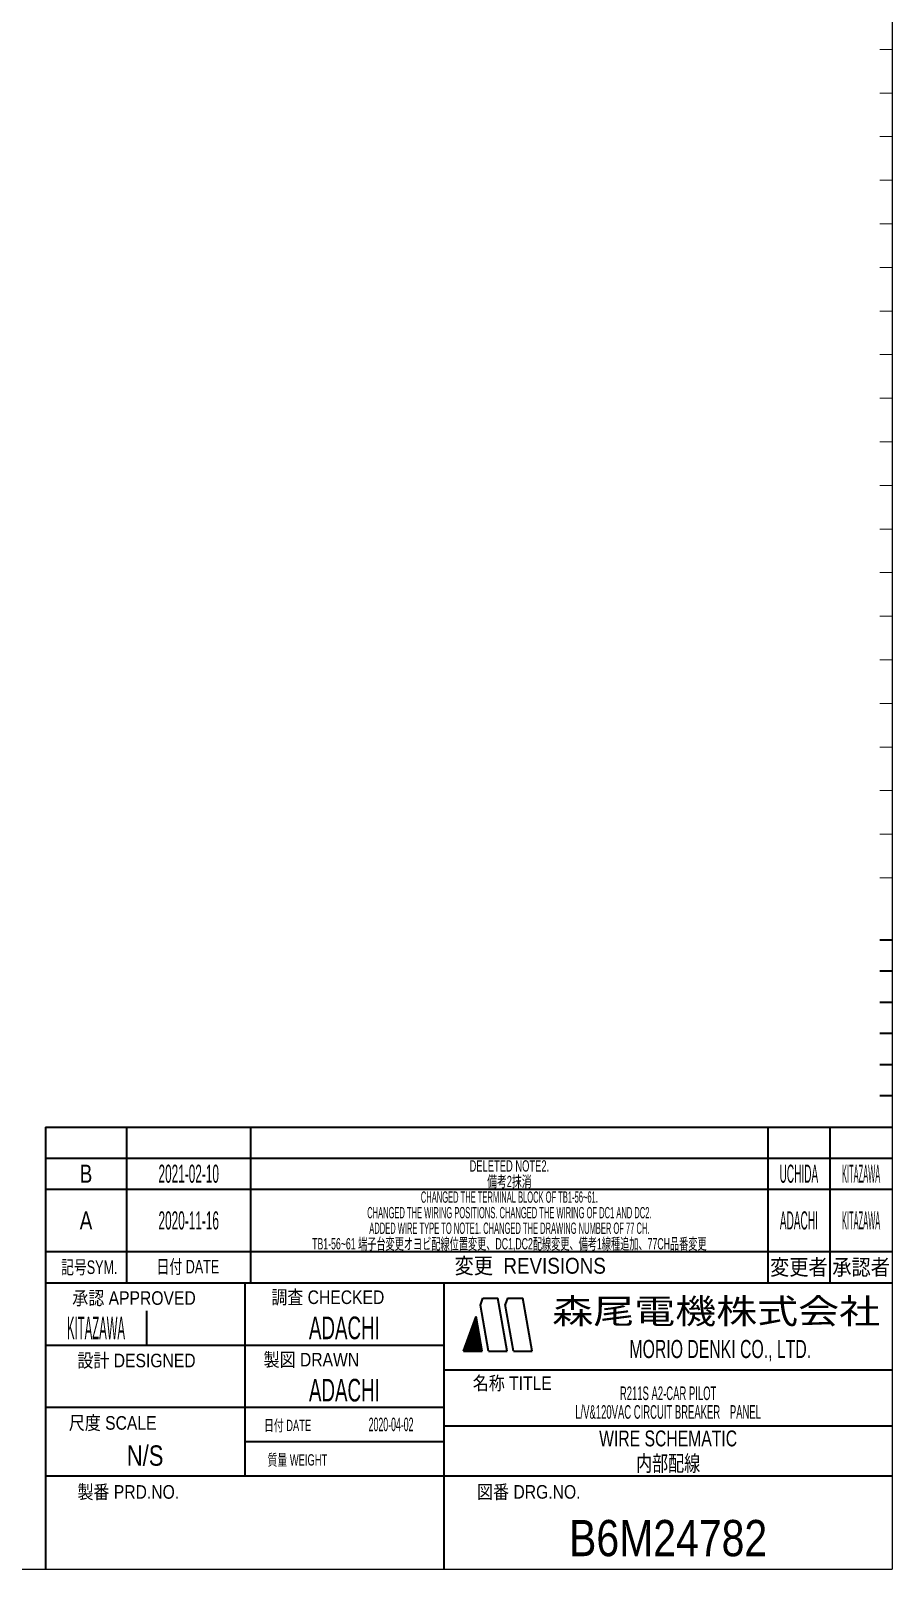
# Model space of a CAD drawing. Header units: millimetres. Extents: x 10 to 832, y 7 to 590.
# Drawn here: x 693.1 to 831.5, y 15 to 262 of the extents above; entities that cross this region are included whole.
import ezdxf
from ezdxf.enums import TextEntityAlignment as Align

# ---------------------------------------------------------------- set-up
doc = ezdxf.new("R2010")
doc.units = ezdxf.units.MM
doc.layers.add('図面枠B6M', color=7, linetype='Continuous')
doc.styles.add('HG丸ｺﾞｼｯｸM-PRO', font='')
doc.styles.get('HG丸ｺﾞｼｯｸM-PRO').set_extended_font_data('HG丸ｺﾞｼｯｸM-PRO')

# ---------------------------------------------------------------- blocks, each defined once
blk = doc.blocks.new('BLKF023')
at = {"layer": '図面枠B6M', "color": 2, "linetype": 'Continuous', "lineweight": 25}
for p in [(831.5, 584), (9.5, 15)]:
    blk.add_line(p, (831.5, 15), dxfattribs=at)
at = {"layer": '図面枠B6M', "color": 4, "linetype": 'Continuous', "lineweight": 13}
for p, q in [((829.5, 259), (831.5, 259)), ((829.5, 252), (831.5, 252)), ((829.5, 245), (831.5, 245)), ((829.5, 238), (831.5, 238)), ((829.5, 231), (831.5, 231)), ((829.5, 224), (831.5, 224)), ((829.5, 217), (831.5, 217)), ((829.5, 210), (831.5, 210)), ((829.5, 203), (831.5, 203)), ((829.5, 196), (831.5, 196)), ((829.5, 189), (831.5, 189)), ((829.5, 182), (831.5, 182)), ((829.5, 175), (831.5, 175)), ((829.5, 168), (831.5, 168)), ((829.5, 161), (831.5, 161)), ((829.5, 154), (831.5, 154)), ((829.5, 147), (831.5, 147)), ((829.5, 140), (831.5, 140)), ((829.5, 133), (831.5, 133)), ((829.5, 126), (831.5, 126))]:
    blk.add_line(p, q, dxfattribs=at)
at = {"layer": '図面枠B6M', "color": 3, "linetype": 'Continuous', "lineweight": 35}
for p, q in [((831.5, 116), (829.5, 116)), ((831.5, 111), (829.5, 111)), ((831.5, 106), (829.5, 106)), ((831.5, 101), (829.5, 101)), ((831.5, 96), (829.5, 96)), ((831.5, 91), (829.5, 91)), ((695.5, 86), (831.5, 86)), ((695.5, 86), (695.5, 15)), ((708.5, 86), (708.5, 61)), ((728.5, 61), (728.5, 86)), ((811.5, 86), (811.5, 61)), ((821.5, 86), (821.5, 61)), ((695.5, 81), (831.5, 81)), ((695.5, 76), (831.5, 76)), ((695.5, 66), (831.5, 66)), ((695.5, 61), (831.5, 61)), ((727.5, 61), (727.5, 30)), ((759.5, 61), (759.5, 15)), ((765.34, 57.4), (765.73, 58.5)), ((766.64, 50), (765.34, 57.4)), ((765.73, 58.5), (768.14, 58.5)), ((769.64, 50), (768.14, 58.5)), ((769.68, 58.5), (769.32, 57.51)), ((770.64, 50), (769.32, 57.51)), ((769.68, 58.5), (772.14, 58.5)), ((773.64, 50), (772.14, 58.5)), ((711.73, 56.5), (711.73, 51)), ((762.64, 50), (764.66, 55.55)), ((763.93, 53.53), (764.85, 54.46)), ((764.01, 53.75), (764.83, 54.58)), ((764.09, 53.97), (764.81, 54.7)), ((764.17, 54.19), (764.79, 54.82)), ((764.25, 54.42), (764.77, 54.94)), ((764.33, 54.64), (764.75, 55.06)), ((764.41, 54.86), (764.73, 55.18)), ((764.49, 55.08), (764.71, 55.3)), ((764.57, 55.31), (764.68, 55.42)), ((764.65, 55.53), (764.66, 55.54)), ((765.64, 50), (764.66, 55.55)), ((762.66, 50), (765.19, 52.53)), ((762.71, 50.19), (765.17, 52.65)), ((762.79, 50.41), (765.15, 52.77)), ((762.8, 50), (765.21, 52.41)), ((762.87, 50.64), (765.13, 52.89)), ((762.94, 50), (765.24, 52.29)), ((762.95, 50.86), (765.11, 53.01)), ((763.04, 51.08), (765.09, 53.13)), ((763.08, 50), (765.26, 52.17)), ((763.12, 51.3), (765.07, 53.25)), ((763.2, 51.53), (765.05, 53.37)), ((763.22, 50), (765.28, 52.05)), ((763.28, 51.75), (765.02, 53.49)), ((763.36, 51.97), (765, 53.61)), ((763.36, 50), (765.3, 51.93)), ((763.44, 52.19), (764.98, 53.73)), ((763.52, 52.42), (764.96, 53.86)), ((763.6, 52.64), (764.94, 53.98)), ((763.68, 52.86), (764.92, 54.1)), ((763.76, 53.08), (764.9, 54.22)), ((763.84, 53.31), (764.88, 54.34)), ((695.5, 51), (759.5, 51)), ((762.64, 50), (765.64, 50)), ((763.51, 50), (765.32, 51.81)), ((763.65, 50), (765.34, 51.69)), ((763.79, 50), (765.36, 51.57)), ((763.93, 50), (765.38, 51.45)), ((764.07, 50), (765.41, 51.33)), ((764.21, 50), (765.43, 51.21)), ((764.35, 50), (765.45, 51.09)), ((764.5, 50), (765.47, 50.97)), ((764.64, 50), (765.49, 50.85)), ((764.78, 50), (765.51, 50.73)), ((764.92, 50), (765.53, 50.61)), ((765.06, 50), (765.55, 50.49)), ((765.2, 50), (765.58, 50.37)), ((765.34, 50), (765.6, 50.25)), ((765.49, 50), (765.62, 50.13)), ((765.63, 50), (765.64, 50.01)), ((766.64, 50), (769.64, 50)), ((770.64, 50), (773.64, 50)), ((759.5, 47), (831.5, 47)), ((695.5, 41), (759.5, 41)), ((759.5, 38), (831.5, 38)), ((727.5, 35.5), (759.5, 35.5)), ((695.5, 30), (831.5, 30))]:
    blk.add_line(p, q, dxfattribs=at)
at = {"layer": '図面枠B6M', "color": 4, "linetype": 'Continuous', "lineweight": 13, "style": 'HG丸ｺﾞｼｯｸM-PRO'}
for s, height, width, p in [('記号SYM.', 2.182, 0.69227, (702.53, 63.49)), ('日付 DATE', 2.182, 0.692507, (718.37, 63.58)), ('変更  REVISIONS', 2.5455, 0.887352, (773.35, 63.72)), ('変更者', 2.545, 0.887717, (816.5, 63.5)), ('承認者', 2.545, 0.887717, (826.5, 63.5)), ('承認 APPROVED', 2.1818, 0.863151, (709.71, 58.54)), ('調査 CHECKED', 2.182, 0.863174, (740.84, 58.67)), ('設計 DESIGNED', 2.1818, 0.862613, (710.11, 48.51)), ('製図 DRAWN', 2.182, 0.863099, (738.2, 48.65)), ('名称 TITLE', 2.182, 0.862489, (770.47, 44.87)), ('尺度 SCALE', 2.182, 0.862581, (706.28, 38.49)), ('日付 DATE', 1.818, 0.618255, (734.38, 38.09)), ('質量 WEIGHT', 1.818, 0.618812, (735.96, 32.55)), ('製番 PRD.NO.', 2.182, 0.863299, (708.79, 27.41)), ('図番 DRG.NO.', 2.182, 0.863083, (773.12, 27.42))]:
    blk.add_text(s, height=height, dxfattribs=dict(at, width=width)).set_placement(p, align=Align.MIDDLE_CENTER)
at = {"layer": '図面枠B6M', "color": 2, "linetype": 'Continuous', "lineweight": 25, "style": 'HG丸ｺﾞｼｯｸM-PRO', "width": 1.206081}
blk.add_text('森尾電機株式会社', height=4, dxfattribs=at).set_placement((803.22, 56.43), align=Align.MIDDLE_CENTER)
at = {"layer": '図面枠B6M', "color": 3, "linetype": 'Continuous', "lineweight": 35, "style": 'HG丸ｺﾞｼｯｸM-PRO', "width": 0.652197}
blk.add_text('MORIO DENKI CO., LTD.', height=2.9091, dxfattribs=at).set_placement((803.88, 50.36), align=Align.MIDDLE_CENTER)
blk = doc.blocks.new('BLKF024')
at = {"layer": '図面枠B6M', "color": 3, "linetype": 'Continuous', "lineweight": 35, "style": 'HG丸ｺﾞｼｯｸM-PRO'}
for s, height, width, p in [('B', 2.91, 0.78204, (702, 78.5)), ('2021-02-10', 2.909, 0.488281, (718.5, 78.5)), ('DELETED NOTE2.', 1.8182, 0.618728, (770, 79.75)), ('UCHIDA', 2.909, 0.415827, (816.5, 78.5)), ('KITAZAWA', 2.909, 0.308644, (826.5, 78.5)), ('CHANGED THE TERMINAL BLOCK OF TB1-56~61.', 1.8182, 0.498134, (770, 74.75)), ('A', 2.91, 0.782973, (702, 71)), ('2020-11-16', 2.909, 0.488281, (718.5, 71)), ('ADACHI', 2.909, 0.415454, (816.5, 71)), ('KITAZAWA', 2.909, 0.308644, (826.5, 71)), ('KITAZAWA', 3.636, 0.374534, (703.61, 53.75)), ('ADACHI', 3.636, 0.619335, (743.5, 53.75)), ('ADACHI', 3.636, 0.619335, (743.5, 43.75)), ('R211S A2-CAR PILOT', 2.1818, 0.522209, (795.5, 43.25)), ('L/V&120VAC CIRCUIT BREAKER\u3000PANEL', 2.1818, 0.522042, (795.5, 40.25)), ('2020-04-02', 2.182, 0.482412, (751, 38.25)), ('WIRE SCHEMATIC', 2.5455, 0.741663, (795.5, 36)), ('N/S', 3.273, 0.805664, (711.5, 33.25)), ('B6M24782', 5.818, 0.845653, (795.5, 20))]:
    blk.add_text(s, height=height, dxfattribs=dict(at, width=width)).set_placement(p, align=Align.MIDDLE_CENTER)

msp = doc.modelspace()

# ---------------------------------------------------------------- block references
at = {"layer": '図面枠B6M', "color": 4, "linetype": 'Continuous', "lineweight": 13}
msp.add_blockref('BLKF023', (0, 0), dxfattribs=at)
at = {"layer": '図面枠B6M', "color": 3, "linetype": 'Continuous', "lineweight": 35}
msp.add_blockref('BLKF024', (0, 0), dxfattribs=at)

# ---------------------------------------------------------------- texts
at = {"layer": '図面枠B6M', "color": 3, "linetype": 'Continuous', "lineweight": 35, "style": 'HG丸ｺﾞｼｯｸM-PRO'}
for s, height, width, p in [('備考2抹消', 1.818, 0.619114, (770, 77.25)), ('CHANGED THE WIRING POSITIONS. CHANGED THE WIRING OF DC1 AND DC2.', 1.8182, 0.497838, (770, 72.25)), ('ADDED WIRE TYPE TO NOTE1. CHANGED THE DRAWING NUMBER OF 77 CH.', 1.8182, 0.497936, (770, 69.75)), ('TB1-56~61 端子台変更オヨビ配線位置変更、DC1,DC2配線変更、備考1線種追加、77CH品番変更', 1.8182, 0.577849, (770, 67.25)), ('内部配線', 2.545, 0.741121, (795.5, 32))]:
    msp.add_text(s, height=height, dxfattribs=dict(at, width=width)).set_placement(p, align=Align.MIDDLE_CENTER)

doc.saveas('drawing.dxf')
